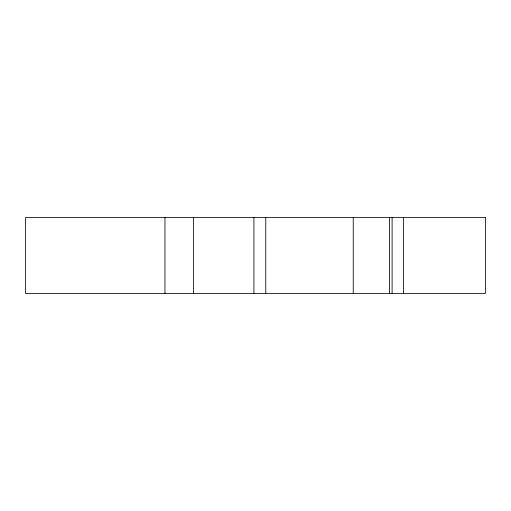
<?xml version="1.0" encoding="UTF-8"?>
<svg xmlns="http://www.w3.org/2000/svg" width="511" height="511" viewBox="0 0 511 511"><rect width="100%" height="100%" fill="white"/><g stroke="black" fill="none" stroke-linecap="round" stroke-linejoin="round"><path stroke-width="0.77" d="M403.505 217.565L403.505 293.435M392.109 217.565L392.109 293.435M389.465 217.565L389.465 293.435M353.242 217.565L353.242 293.435M265.777 217.565L265.777 293.435M253.916 217.565L253.916 293.435M193.439 217.565L193.439 293.435M164.957 217.565L164.957 293.435M485.45 217.565L25.55 217.565L25.55 293.435L485.45 293.435L485.45 217.565"/></g></svg>
